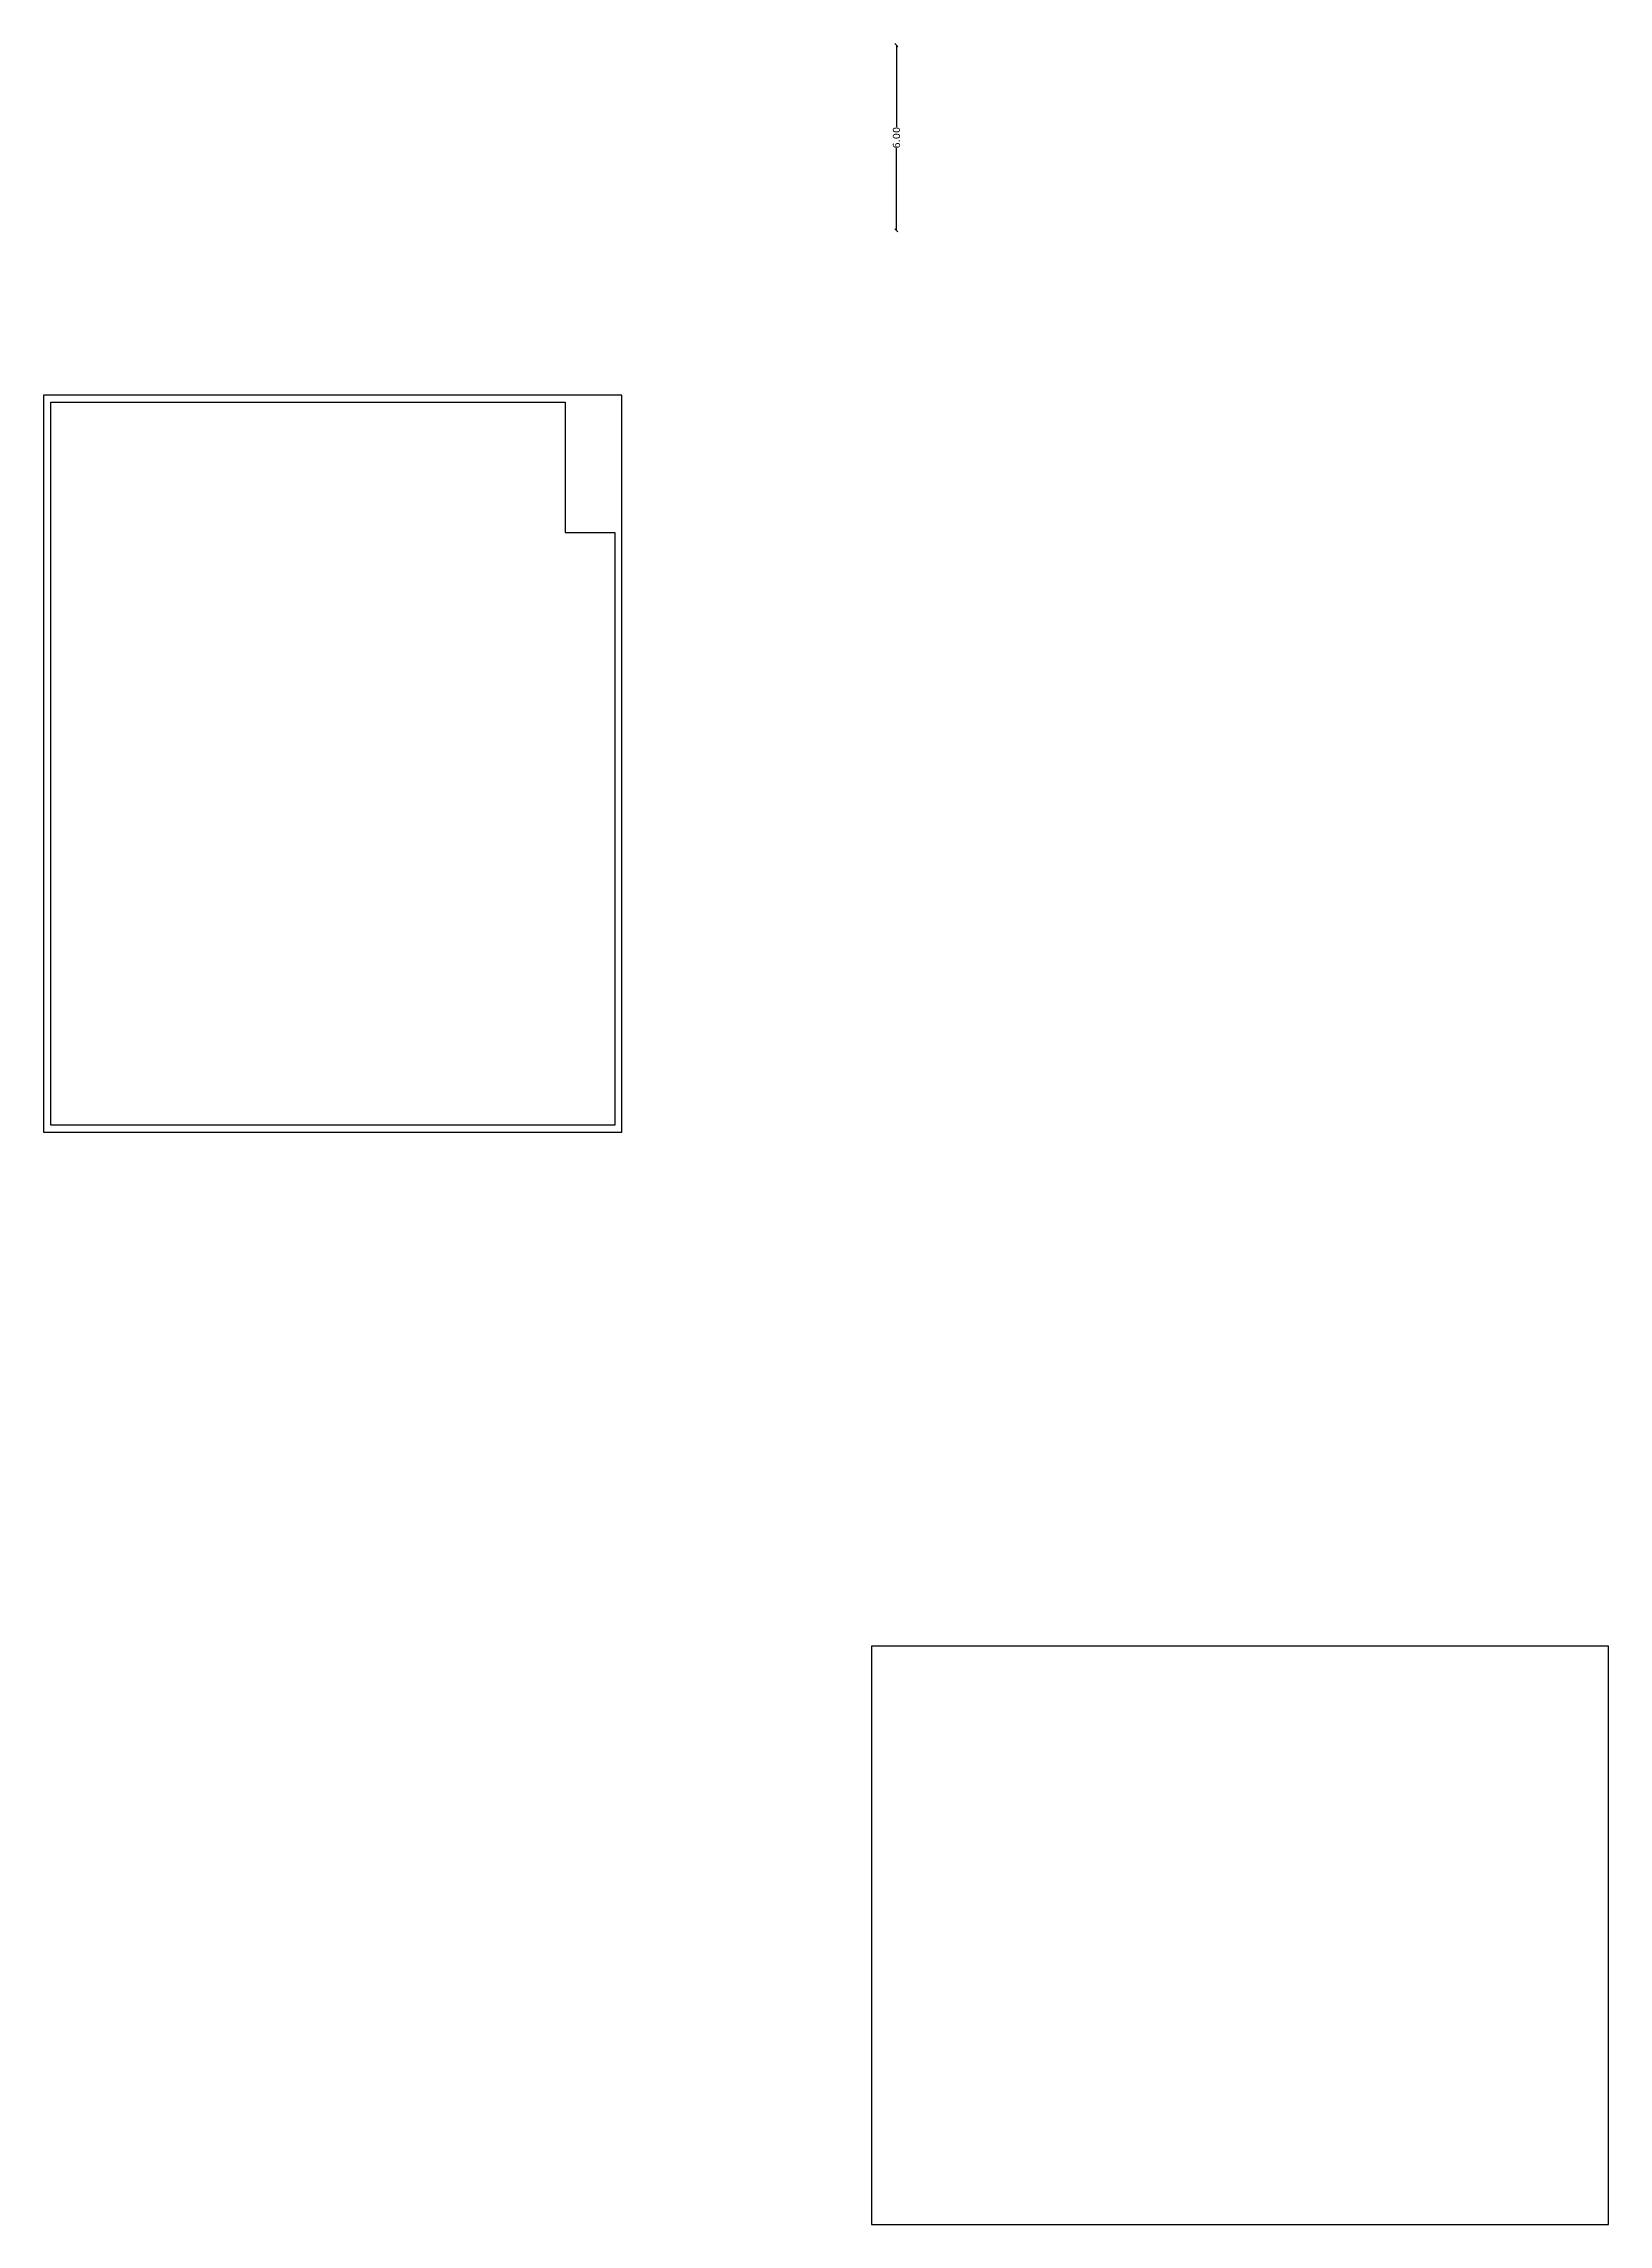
# Model space of a CAD drawing. Header units: metres. Extents: x 1610 to 5629, y 732 to 3974.
# Drawn here: x 1814.8 to 1865.5, y 1918.9 to 1989.6 of the extents above; entities that cross this region are included whole.
import ezdxf

# ---------------------------------------------------------------- set-up
doc = ezdxf.new("R2010")
doc.units = ezdxf.units.M
doc.header["$MEASUREMENT"] = 0
doc.header["$PDMODE"] = 2
doc.header["$PDSIZE"] = 50
doc.layers.get('0').update_dxf_attribs({"lineweight": 0})
doc.layers.get('Defpoints').update_dxf_attribs({"lineweight": 0})
for name, color, linetype in [('BLK_1_FLR_0_BLT_UP_AREA', 18, 'Continuous'), ('BLK_1_FLR_0_REGULAR_ROOM', 117, 'Continuous'), ('BLK_1_FLR_1_ROOF_AREA', 54, 'Continuous')]:
    doc.layers.add(name, color=color, linetype=linetype)
doc.styles.get("Standard").update_dxf_attribs({"font": 'verdana.ttf', "height": 0.23})
doc.dimstyles.new('STANDARD$0', dxfattribs={"dimtxt": 0.23, "dimasz": 0.1, "dimexe": 2, "dimexo": 2, "dimgap": 0, "dimtad": 0, "dimzin": 0, "dimdsep": 46, "dimtxsty": 'Standard', "dimblk": 'OBLIQUE', "dimcen": -0.0625, "dimse1": 1, "dimse2": 1, "dimclrd": 7, "dimclre": 9, "dimclrt": 7, "dimadec": 0, "dimazin": 0, "dimtfac": 1, "dimtix": 1, "dimtofl": 0, "dimtmove": 2, "dimatfit": 3, "dimldrblk": 'OBLIQUE', "dimfxl": 0, "dimtolj": 1, "dimtzin": 0, "dimarcsym": 0})

# ---------------------------------------------------------------- blocks, each defined once
blk = doc.blocks.new('_Oblique')
at = {"color": 0, "linetype": 'ByBlock', "lineweight": -2}
blk.add_line((-0.5, -0.5), (0.5, 0.5), dxfattribs=at)
blk = doc.blocks.new('*D16')
at = {"layer": 'BLK_1_FLR_0_REGULAR_ROOM', "color": 7, "lineweight": -2, "ltscale": 400}
for p, q in [((1842.432, 1989.506), (1842.432, 1986.844)), ((1842.432, 1983.506), (1842.432, 1986.168))]:
    blk.add_line(p, q, dxfattribs=at)
at = {"layer": 'Defpoints', "color": 0, "ltscale": 400}
for p in [(1840.738, 1989.506), (1840.738, 1983.506), (1842.432, 1983.506)]:
    blk.add_point(p, dxfattribs=at)
at = {"layer": 'BLK_1_FLR_0_REGULAR_ROOM', "color": 7, "lineweight": -2, "ltscale": 400, "xscale": 0.1, "yscale": 0.1, "zscale": 0.1}
for p, rotation in [((1842.432, 1989.506), 90), ((1842.432, 1983.506), 270)]:
    blk.add_blockref('_Oblique', p, dxfattribs=dict(at, rotation=rotation))
at = {"layer": 'BLK_1_FLR_0_REGULAR_ROOM', "color": 7, "ltscale": 400, "insert": (1842.432, 1986.506), "char_height": 0.23, "attachment_point": 5, "rotation": 90}
blk.add_mtext('\\A1;6.00', dxfattribs=at)

msp = doc.modelspace()

# ---------------------------------------------------------------- linework, layer by layer
at = {"layer": 'BLK_1_FLR_0_BLT_UP_AREA', "color": 49}
msp.add_lwpolyline([(1814.78, 1954.262), (1833.529, 1954.262), (1833.529, 1978.156), (1814.78, 1978.156)], close=True, dxfattribs=at)
at = {"layer": 'BLK_1_FLR_0_REGULAR_ROOM', "color": 2, "ltscale": 400}
msp.add_lwpolyline([(1815.01, 1977.926), (1831.689, 1977.926), (1831.689, 1973.706), (1833.299, 1973.706), (1833.299, 1954.492), (1815.01, 1954.492)], close=True, dxfattribs=at)
at = {"layer": 'BLK_1_FLR_1_ROOF_AREA'}
msp.add_lwpolyline([(1865.515, 1937.601), (1841.621, 1937.601), (1841.621, 1918.852), (1865.515, 1918.852)], close=True, dxfattribs=at)

# ---------------------------------------------------------------- dimensions: what is measured, and where the dimension line sits
at = {"layer": 'BLK_1_FLR_0_REGULAR_ROOM', "color": 2, "ltscale": 400}
dim = msp.add_linear_dim(base=(1842.432, 1983.506), p1=(1840.738, 1989.506), p2=(1840.738, 1983.506), angle=90, dimstyle='STANDARD$0', dxfattribs=at)
dim.commit()
dim.dimension.update_dxf_attribs({"geometry": '*D16', "text_midpoint": (1842.432, 1986.506)})

doc.saveas('drawing.dxf')
